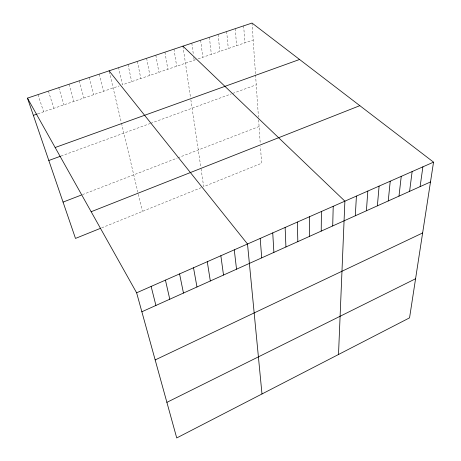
<?xml version="1.0" encoding="UTF-8"?>
<svg xmlns="http://www.w3.org/2000/svg" width="461" height="461" viewBox="0 0 461 461"><rect width="100%" height="100%" fill="white"/><g stroke="black" fill="none" stroke-linecap="round" stroke-linejoin="round"><path stroke-width="0.35" stroke-dasharray="2.31 1.73" d="M101.714 227.838L201.192 187.656M82.433 194.628L177.18 158.094M177.848 157.841L259.088 126.516M61.025 156.043L149.952 123.594M150.609 123.352L231.318 93.906M232.649 93.416L256.241 84.807M37.854 113.798L119.134 85.942M195.493 59.774L122.453 84.807L118.592 67.663M198.149 58.864L253.187 40.003M37.986 94.609L43.639 111.816M48.422 91.122L53.833 108.323M58.76 87.665L63.941 104.86M69.006 84.242L73.956 101.426M79.159 80.848L83.885 98.026M89.227 77.483L93.727 94.649M99.196 74.146L103.477 91.307M109.245 71.53L121.358 122.609M121.52 123.271L137.868 192.202M138.352 194.237L142.42 211.392M128.02 64.511L131.679 81.643M137.366 61.388L140.83 78.508M146.638 58.288L149.906 75.397M155.824 55.216L158.901 72.314M164.94 52.168L167.827 69.254M173.976 49.148L176.678 66.223M182.936 46.152L190.456 97.058M190.848 99.709L200.835 167.378M201.036 168.749L203.681 186.653L261.594 163.263L260.465 146.667M191.828 43.178L193.384 54.548M193.776 57.389L194.167 60.23M200.639 40.234L202.8 57.268M209.38 37.306L211.369 54.335M218.053 34.408L219.868 51.419M226.651 31.538L228.299 48.532M235.179 28.686L236.66 45.668M243.639 25.856L244.958 42.821M252.029 23.05L255.527 74.348M255.573 75.01L258.448 117.14M258.633 119.848L260.275 143.941"/><path stroke-width="0.69" d="M321.219 231.105L321.409 211.49M332.709 225.936L333.217 206.298M338.507 354.497L344.886 201.157L182.936 46.152M355.298 215.771L356.422 196.086M366.409 210.781L367.82 191.067M377.386 205.842L379.092 186.111M388.243 200.956L390.231 181.208M398.984 196.127L401.243 176.361M409.599 191.35L412.134 171.573M420.104 186.624L422.898 166.836M433.542 162.151L409.552 317.848L176.724 437.95L136.623 292.804L27.458 98.13L252.029 23.05L433.542 162.151L136.623 292.804M166.888 402.355L415.574 278.761M155.167 359.932L422.633 232.961M141.861 311.774L430.488 181.957M100.417 228.356L75.489 238.423L27.458 98.13M91.157 211.726L359.834 105.667M63.053 202.102L81.153 195.124M48.808 160.497L60.385 156.273M55.147 147.514L299.564 59.481M33.353 115.342L37.208 114.023M109.078 70.844L247.511 244.007L261.986 393.965M151.127 286.419L155.91 305.453M165.441 280.121L169.775 299.218M179.565 273.903L183.466 293.063M193.511 267.772L196.98 286.984M207.271 261.715L210.325 280.98M220.854 255.74L223.51 275.05M234.269 249.833L236.528 269.195M260.2 238.423L261.71 257.866M272.739 232.909L273.892 252.386M285.129 227.457L285.935 246.975M297.368 222.069L297.829 241.622M309.458 216.751L309.59 236.332"/></g></svg>
